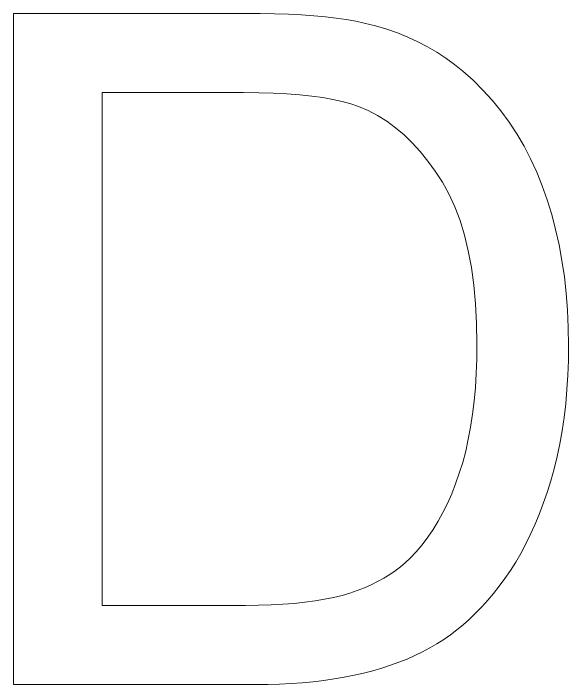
# Model space of a CAD drawing. Extents: x 5 to 409, y 5 to 583.
# Drawn here: x 225.2 to 227.68, y 452.827 to 455.827 of the extents above; entities that cross this region are included whole.
import ezdxf

# ---------------------------------------------------------------- set-up
doc = ezdxf.new("R2010")
doc.units = 0
doc.layers.add('TEXT', color=2, linetype='Continuous', lineweight=25)

msp = doc.modelspace()

# ---------------------------------------------------------------- linework, layer by layer
at = {"layer": 'TEXT', "lineweight": 13}
for points in [[(225.1998, 452.8268), (225.1998, 455.8268), (226.2333, 455.8268), (226.3016, 455.8264), (226.3666, 455.8251), (226.4283, 455.8229), (226.4867, 455.8199), (226.5418, 455.816), (226.5935, 455.8113), (226.642, 455.8057), (226.6871, 455.7993), (226.7289, 455.792), (226.7674, 455.7838), (226.8182, 455.771), (226.8675, 455.7562), (226.9153, 455.7395), (226.9615, 455.7209), (227.0063, 455.7004), (227.0495, 455.678), (227.0912, 455.6536), (227.1315, 455.6273), (227.1702, 455.5991), (227.2073, 455.5689), (227.2536, 455.5277), (227.2975, 455.4843), (227.339, 455.4386), (227.3781, 455.3907), (227.4148, 455.3405), (227.4491, 455.2881), (227.481, 455.2335), (227.5105, 455.1767), (227.5377, 455.1176), (227.5624, 455.0563), (227.5847, 454.993), (227.6048, 454.9279), (227.6224, 454.8611), (227.6377, 454.7924), (227.6506, 454.722), (227.6612, 454.6498), (227.6695, 454.5758), (227.6754, 454.5), (227.6789, 454.4225), (227.6801, 454.3431), (227.6793, 454.2756), (227.6769, 454.2096), (227.6729, 454.1451), (227.6673, 454.0822), (227.6601, 454.0208), (227.6513, 453.9611), (227.6409, 453.9028), (227.629, 453.8461), (227.6154, 453.791), (227.6003, 453.7374), (227.5838, 453.6855), (227.5665, 453.6355), (227.5483, 453.5872), (227.5292, 453.5408), (227.5092, 453.4962), (227.4883, 453.4534), (227.4665, 453.4125), (227.4437, 453.3733), (227.4201, 453.336), (227.3956, 453.3005), (227.3704, 453.2667), (227.3447, 453.2343), (227.3186, 453.2034), (227.292, 453.174), (227.2649, 453.146), (227.2373, 453.1195), (227.2093, 453.0945), (227.1808, 453.071), (227.1519, 453.0489), (227.1224, 453.0283), (227.0921, 453.009), (227.0606, 452.9906), (227.0279, 452.9731), (226.9939, 452.9566), (226.9587, 452.9411), (226.9223, 452.9266), (226.8846, 452.913), (226.8457, 452.9003), (226.8056, 452.8886), (226.7643, 452.8779), (226.7217, 452.8682), (226.6779, 452.8595), (226.6328, 452.8518), (226.5865, 452.8452), (226.5389, 452.8396), (226.4901, 452.835), (226.4401, 452.8314), (226.3887, 452.8288), (226.3362, 452.8273), (226.2824, 452.8268)], [(225.5968, 453.1808), (226.2374, 453.1808), (226.2954, 453.1814), (226.3509, 453.183), (226.4039, 453.1858), (226.4543, 453.1896), (226.5021, 453.1946), (226.5474, 453.2007), (226.5901, 453.2079), (226.6303, 453.2162), (226.6679, 453.2256), (226.7029, 453.2361), (226.736, 453.2476), (226.7677, 453.2599), (226.798, 453.2733), (226.827, 453.2875), (226.8546, 453.3026), (226.8808, 453.3186), (226.9057, 453.3355), (226.9292, 453.3533), (226.9513, 453.372), (226.972, 453.3916), (226.9996, 453.4208), (227.026, 453.452), (227.0511, 453.485), (227.075, 453.5201), (227.0976, 453.5571), (227.119, 453.596), (227.1391, 453.6369), (227.158, 453.6797), (227.1756, 453.7245), (227.192, 453.7712), (227.207, 453.8199), (227.2204, 453.8706), (227.2322, 453.9233), (227.2424, 453.9781), (227.2511, 454.0349), (227.2582, 454.0937), (227.2637, 454.1546), (227.2676, 454.2175), (227.27, 454.2824), (227.2708, 454.3493), (227.2692, 454.4413), (227.2646, 454.5288), (227.2569, 454.6121), (227.2461, 454.6909), (227.2322, 454.7655), (227.2152, 454.8356), (227.1951, 454.9014), (227.1719, 454.9629), (227.1456, 455.02), (227.1163, 455.0727), (227.0847, 455.1216), (227.0518, 455.1671), (227.0176, 455.2093), (226.982, 455.2482), (226.9451, 455.2837), (226.9069, 455.3159), (226.8674, 455.3448), (226.8265, 455.3703), (226.7843, 455.3925), (226.7408, 455.4114), (226.7069, 455.423), (226.6691, 455.4335), (226.6275, 455.4427), (226.582, 455.4507), (226.5325, 455.4574), (226.4792, 455.4629), (226.422, 455.4672), (226.361, 455.4703), (226.296, 455.4721), (226.2271, 455.4727), (225.5968, 455.4727)]]:
    msp.add_lwpolyline(points, close=True, dxfattribs=at)

doc.saveas('drawing.dxf')
